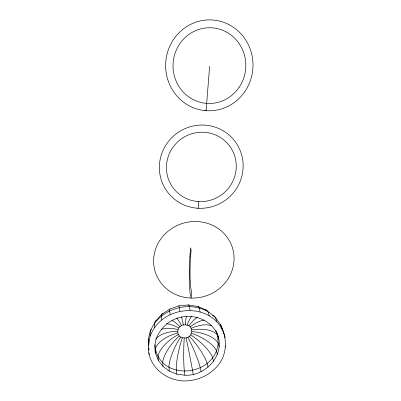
<?xml version="1.0" encoding="UTF-8"?>
<svg xmlns="http://www.w3.org/2000/svg" width="401" height="401" viewBox="0 0 401 401"><rect width="100%" height="100%" fill="white"/><g stroke="black" fill="none" stroke-linecap="round" stroke-linejoin="round"><path stroke-width="0.6" d="M184.229 337.963C174.741 337.858 176.345 324.168 185.257 324.84C194.721 324.97 193.112 338.619 184.229 337.963L184.154 339.081A29.263 3.007 -88.6 0 0 184.285 370.579L184.946 375.241C206.906 376.278 226.846 353.04 216.495 331.983M198.289 208.269L198.826 201.568M209.643 66.23L206.089 110.691L205.387 110.646L204.946 109.969M185.257 324.84L185.347 323.808A29.278 3.038 -88.5 0 1 186.35 316.389M220.555 324.645L220.876 325.236C226.946 337.657 227.482 352.96 218.806 364.359C210.68 374.895 197.728 380.905 184.49 380.95C168.626 380.724 152.992 370.364 149.122 354.534C146.896 346.614 150.651 339.111 150.205 331.256A34.215 14.697 21.4 0 1 151.317 329.271M182.405 337.697L182.034 338.77A29.243 6.296 -75.4 0 0 176.275 369.476L176.791 374.123L184.946 375.241M187.087 325.116L187.478 324.128A29.238 6.356 -75.3 0 1 191.432 316.454M150.265 336.103C162.385 302.585 216.74 301.041 225.156 337.953M180.741 337.005L180.094 337.963A29.133 9.198 -61.6 0 0 168.921 366.509L169.302 371.115L176.791 374.123M188.756 325.823L189.422 324.95A29.108 9.268 -61.4 0 1 197.432 317.311M155.523 321.201L161.859 314.309L169.894 309.096M179.342 335.928L178.47 336.71A28.942 11.534 -46.8 0 0 162.716 361.862L162.981 366.404L169.302 371.115M190.149 326.91L191.041 326.219A28.902 11.594 -46.4 0 1 204.239 320.043M178.315 334.544L177.272 335.101A28.717 13.128 -30.6 0 0 158.089 355.837L158.265 360.278L162.981 366.404M191.172 328.299L192.229 327.838A28.666 13.163 -30.2 0 1 211.588 325.702M200.164 311.848L199.016 307.517A35.052 7.619 -75.3 0 0 196.926 306.339L188.119 304.971L179.112 305.788L170.54 308.74A34.887 4.797 65.5 0 0 169.593 310.199L170.089 314.61M177.718 332.945L176.58 333.241A28.531 13.835 -13.4 0 0 155.367 348.815L155.493 353.146L158.265 360.278M191.753 329.903L192.906 329.702A28.481 13.829 -12.8 0 1 217.563 335.276L218.199 343.351L219.222 346.945M177.603 331.241L176.445 331.256A28.461 13.544 4.4 0 0 155.708 339.301M191.858 331.607L193.026 331.687A28.416 13.499 4.9 0 1 217.928 342.77L218.199 343.351C214.5 378.118 157.718 381.672 154.921 344.77M177.974 329.542L176.871 329.281A28.536 12.261 21.5 0 0 161.197 329.427M191.477 333.296L192.585 333.647A28.496 12.185 21.9 0 1 216.169 350.163L217.427 354.459M198.074 306.529L206.59 310.209M178.806 327.973L177.844 327.457A28.707 10.11 37.4 0 0 166.435 323.752M190.64 334.855L191.608 335.462A28.671 10.025 37.6 0 1 212.425 356.96L213.613 361.376M180.049 326.64L179.287 325.903A28.912 7.283 51.9 0 0 171.979 320.304M189.402 336.178L190.169 337A28.877 7.213 52.1 0 1 206.961 362.725L208.049 367.241M218.861 339.326C215.522 322.69 196.951 313.507 181.117 317.161C165.082 320.404 151.819 336.469 155.493 353.146M181.613 325.627L181.107 324.725A29.098 4 65.5 0 0 176.701 317.913M223.497 333.136L223.833 333.777M187.848 337.181L188.365 338.163A29.067 3.955 65.6 0 1 200.144 367.09L201.101 371.677M222.159 329.296L220.876 325.236L215.247 317.201A34.646 13.895 -46.4 0 0 212.63 315.356M225.237 346.018L225.562 347.091M216.74 321.717L215.537 317.752C192.741 293.803 146.159 311.201 148.355 345.331M215.838 330.404L216.334 332.118M209.242 315.752L207.903 311.351A34.897 11.113 -61.3 0 0 205.502 309.848M183.387 325.016L183.172 324.013A29.228 0.486 78.6 0 0 181.588 316.83M186.084 337.787L186.315 338.87A29.203 0.481 78.6 0 1 192.415 369.762L193.227 374.404M190.134 310.304L189.202 305.993A35.103 3.644 -88.5 0 0 188.119 304.971M179.864 311.241L179.157 306.905A35.042 0.581 78.6 0 1 179.112 305.788M161.513 320.168L161.207 315.642A34.666 8.732 51.9 0 1 163.017 313.622M148.576 345.226L148.335 340.299A34.13 16.23 4.3 0 1 148.951 338.87M148.776 347.652L148.977 350.073M154.751 327.512L154.591 322.835A34.421 12.12 37.3 0 1 156.636 320.309M149.067 352.86L149.122 354.534M189.904 256.249L189.808 257.653A35.569 4 -87.7 0 0 189.287 273.001L189.377 282.51A35.569 4 -87.7 0 0 190.179 293.697L191.112 298.058L191.608 291.883L190.816 288.324A29.674 3.338 -87.7 0 1 190.485 258.094L191.117 249.858L190.555 247.878L189.904 256.249M244.986 91.378A45.468 43.674 -86 0 0 213.332 20.05A45.468 43.674 -86 0 0 169.643 84.586A45.468 43.674 -86 0 0 244.986 91.378M239.171 87.258A37.884 36.396 -85.9 0 0 212.705 27.869A37.884 36.396 -85.9 0 0 176.38 81.704A37.884 36.396 -85.9 0 0 239.171 87.258M197.999 201.518A35.153 34.446 -36.3 0 0 233.106 151.924A35.153 34.446 -36.3 0 0 172.926 147.327A35.153 34.446 -36.3 0 0 197.999 201.518M197.097 208.189A42.185 41.338 -36.3 0 0 239.432 148.811A42.185 41.338 -36.3 0 0 167.232 143.052A42.185 41.338 -36.3 0 0 197.097 208.189M179.788 296.098A40.436 38.08 -17 0 0 233.522 252.169A40.436 38.08 -17 0 0 168.209 231.106A40.436 38.08 -17 0 0 179.788 296.098"/></g></svg>
